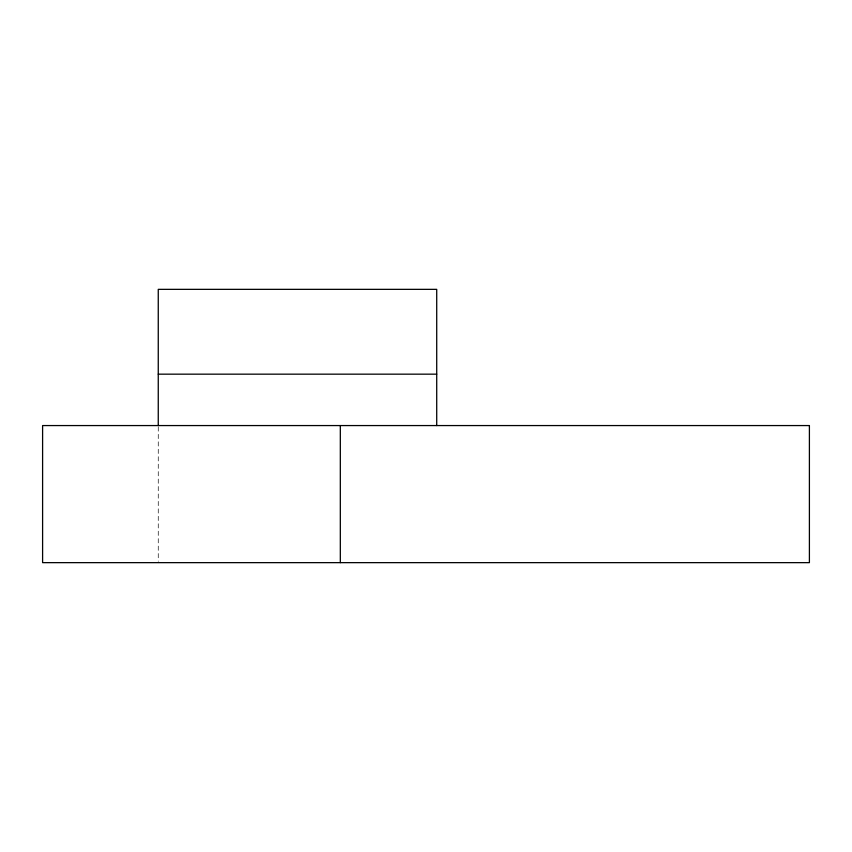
<?xml version="1.0" encoding="UTF-8"?>
<svg xmlns="http://www.w3.org/2000/svg" width="852" height="852" viewBox="0 0 852 852"><rect width="100%" height="100%" fill="white"/><g stroke="black" fill="none" stroke-linecap="round" stroke-linejoin="round"><path stroke-width="0.64" stroke-dasharray="4.26 3.19" d="M158.259 426.895L158.259 561.319"/><path stroke-width="1.28" d="M158.259 374.166L436.714 374.166M436.714 425.563L436.714 289.35L158.259 289.35L158.259 425.563M340.321 425.563L340.321 562.65M809.4 425.563L42.6 425.563L42.6 562.65L809.4 562.65L809.4 425.563"/></g></svg>
